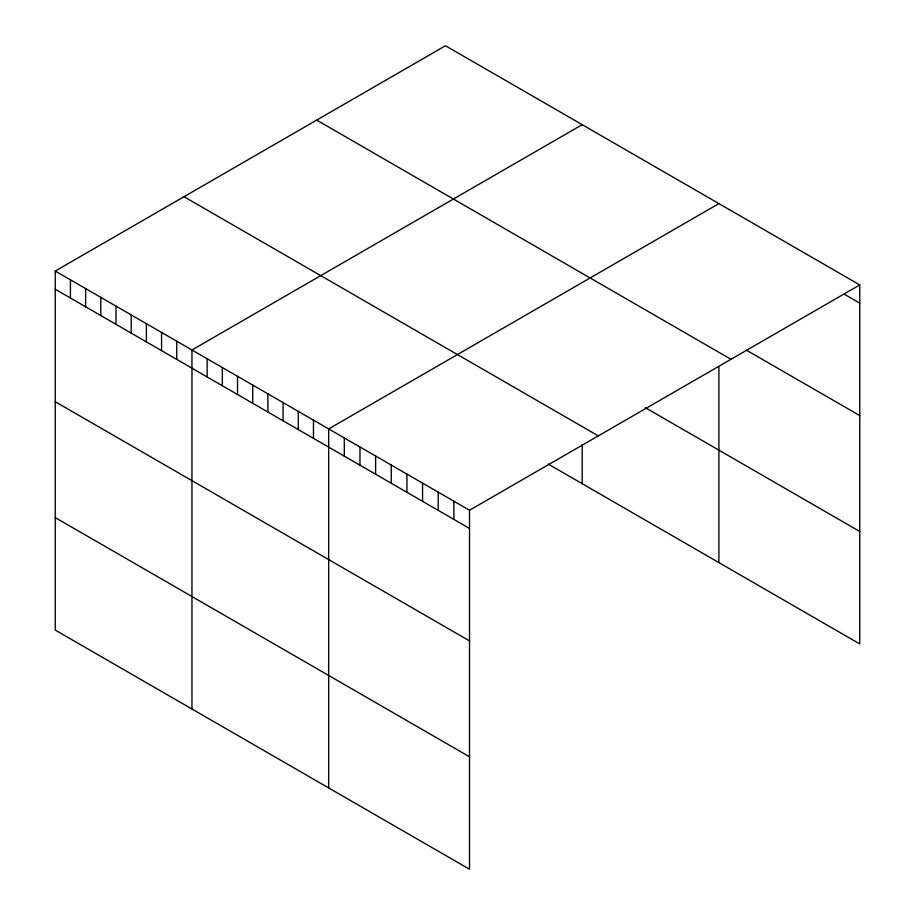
<?xml version="1.0" encoding="UTF-8"?>
<svg xmlns="http://www.w3.org/2000/svg" width="915" height="915" viewBox="0 0 915 915"><rect width="100%" height="100%" fill="white"/><g stroke="black" fill="none" stroke-linecap="round" stroke-linejoin="round"><path stroke-width="1.37" d="M55.232 271.057L469.521 510.238L469.521 869.25L55.232 630.069L55.232 271.057L445.479 45.75L859.768 284.931L859.768 643.943L548.314 464.122M582.192 124.68L191.956 349.988L191.956 708.999M718.904 203.61L328.668 428.918L328.668 787.929M469.521 510.238L859.768 284.931M844.11 294.092L859.768 303.128M746.594 350.262L859.768 415.593M316.704 120.105L730.982 359.286M645.292 407.655L859.768 531.478M184.018 196.702L598.296 435.883M55.232 289.254L469.521 528.435M55.232 401.719L469.521 640.9M55.232 517.593L469.521 756.785M718.904 367.384L718.904 562.622M582.192 444.862L582.192 483.692M453.863 501.203L453.863 519.4M438.216 492.167L438.216 510.364M422.57 483.131L422.57 501.329M406.912 474.096L406.912 492.293M391.265 465.06L391.265 483.257M375.619 456.025L375.619 474.222M359.961 446.989L359.961 465.186M344.315 437.953L344.315 456.15M313.468 420.145L313.468 438.342M298.279 411.373L298.279 429.57M283.09 402.611L283.09 420.797M267.901 393.839L267.901 412.025M252.712 385.066L252.712 403.263M237.523 376.294L237.523 394.491M222.334 367.521L222.334 385.718M207.145 358.76L207.145 376.946M176.755 341.215L176.755 359.412M161.566 332.442L161.566 350.639M146.377 323.681L146.377 341.867M131.188 314.909L131.188 333.094M115.999 306.136L115.999 324.333M100.81 297.364L100.81 315.561M85.621 288.591L85.621 306.788M70.432 279.83L70.432 298.016"/></g></svg>
